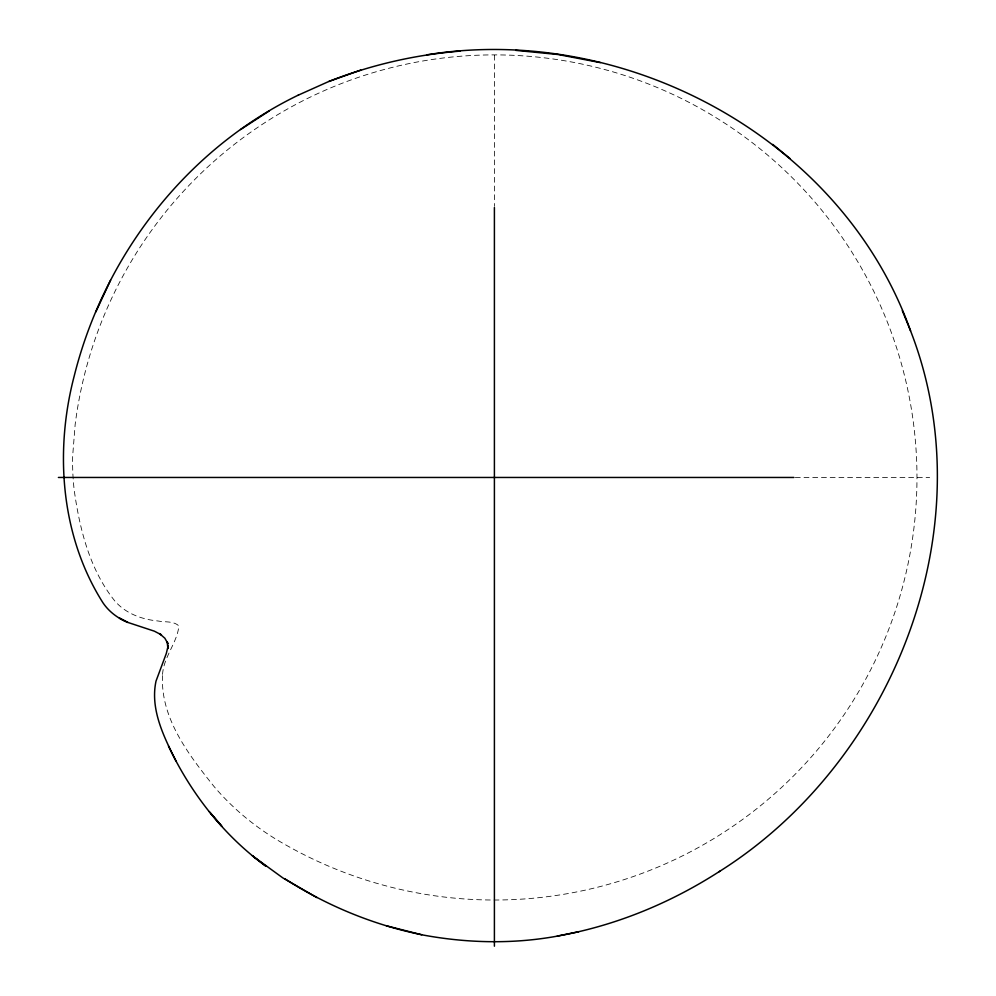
<?xml version="1.0" encoding="UTF-8"?>
<svg xmlns="http://www.w3.org/2000/svg" width="996" height="996" viewBox="0 0 996 996"><rect width="100%" height="100%" fill="white"/><g stroke="black" fill="none" stroke-linecap="round" stroke-linejoin="round"><path stroke-width="0.75" stroke-dasharray="4.98 3.74" d="M795.294 477.458L929.629 477.458M494.402 55.228L494.402 206.359M162.497 675.599C160.418 718.34 188.817 754.943 214.14 786.628C234.06 810.034 258.288 829.606 285.13 844.558A422.578 422.578 0 0 0 885.693 637.017A422.578 422.578 0 0 0 601.522 68.687A422.578 422.578 0 0 0 75.148 424.595L72.671 455.969A247.394 247.394 0 0 0 74.152 489.758C79.618 528.963 89.64 569.724 114.951 601.123C125.782 613.548 141.918 619.487 157.991 620.981C164.85 622.438 173.429 620.707 178.894 625.924C177.201 643.155 162.995 657.534 162.497 675.599"/><path stroke-width="1.49" d="M298.489 95.031C186.339 149.151 104.157 255.86 74.202 376.052C54.506 451.275 60.644 536.085 102.924 602.729C108.987 611.756 117.839 618.317 127.837 622.425L154.368 631.178L161.452 634.875L159.472 633.581L164.838 638.199L168.063 643.889L167.179 641.81L167.901 648.583L168.175 645.645L166.307 653.476L156.011 681.115C150.023 709.127 163.705 736.517 175.919 760.882M110.556 280.262L95.815 311.91M284.719 878.709C326.315 905.389 372.529 924.612 420.959 934.584L421.719 934.771C466.34 943.175 512.417 944.308 557.175 936.153L557.748 935.991C615.042 925.819 669.86 903.335 718.751 871.911L719.759 871.214M718.751 871.911C893.487 762.351 986.787 526.697 910.556 330.834C841.919 138.432 625.488 22.547 426.649 54.855M240.559 129.555L269.119 111.017M298.19 95.193L329.103 81.348L360.776 70.069M328.917 81.46C370.948 64.889 415.344 54.693 460.364 51.095M557.175 936.153L578.738 931.733M58.391 477.458L793.961 477.458M515.691 50.36L558.109 54.519L600.351 62.611M386.373 925.794L421.719 934.771M127.837 622.425L119.408 618.118L125.757 621.38M316.865 897.583L282.789 877.874L252.324 855.726L265.646 865.997C223.565 835.407 190.609 792.903 168.486 746.041M772.734 144.408L789.928 158.464M210.691 813.296L221.735 826.157L209.247 811.553M902.301 310.677L910.556 330.834M494.402 207.517L494.402 946.2"/></g></svg>
